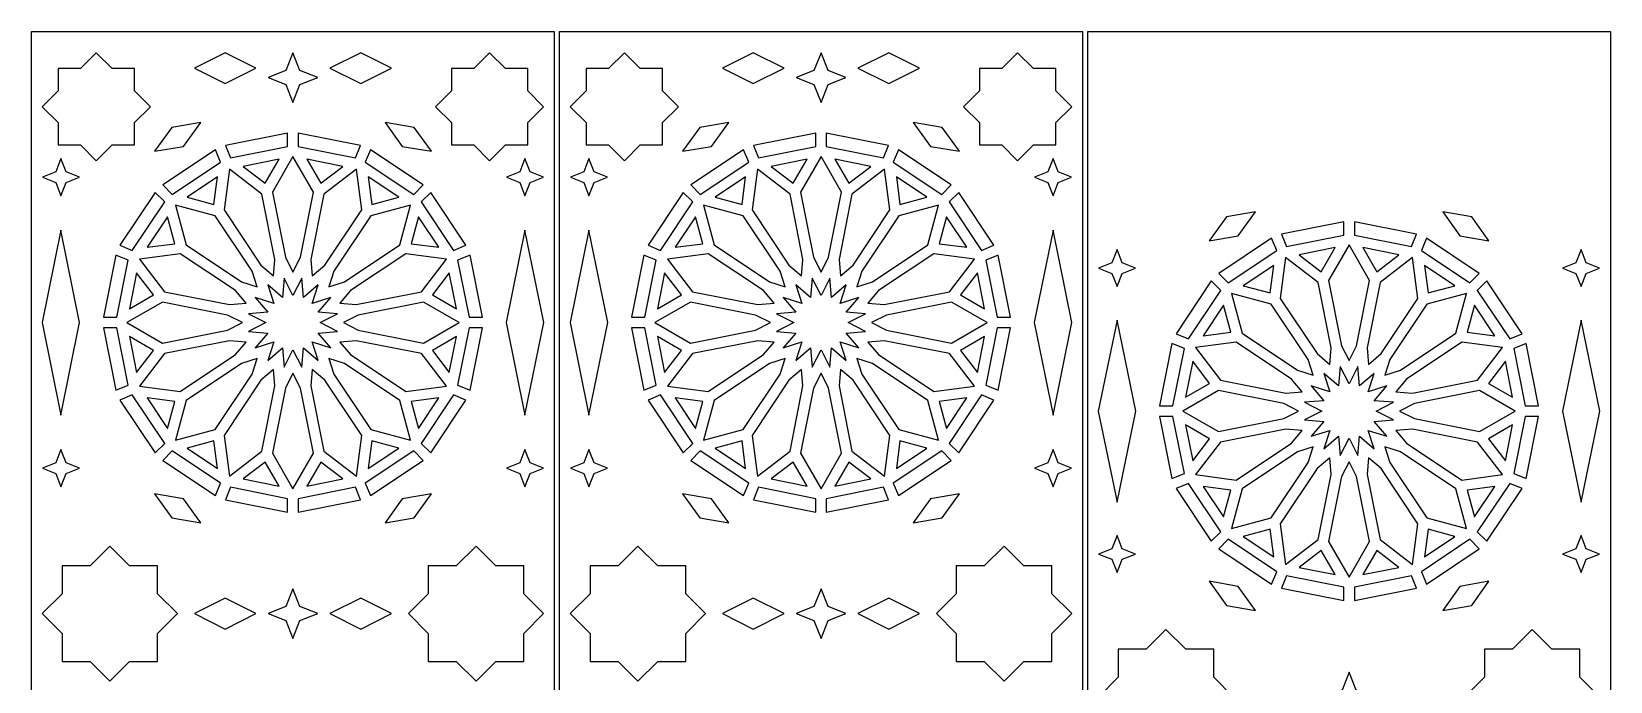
# Model space of a CAD drawing. Header units: millimetres. Extents: x 5 to 1153, y 340 to 2435.
# Drawn here: x 5 to 1153, y 1962 to 2435 of the extents above; entities that cross this region are included whole.
import ezdxf

# ---------------------------------------------------------------- set-up
doc = ezdxf.new("R2010")
doc.units = ezdxf.units.MM
doc.layers.add('CUT', color=1, linetype='CONTINUOUS')

msp = doc.modelspace()

# ---------------------------------------------------------------- linework, layer by layer
at = {"layer": 'CUT'}
for points in [[(385.16, 2434.99), (385.16, 339.734), (5.01, 719.884), (5.01, 2434.99)], [(769.16, 2434.99), (769.16, 339.734), (389.01, 719.884), (389.01, 2434.99)], [(1153.16, 2434.99), (1153.16, 634.84), (773.01, 634.84), (773.01, 2434.99)], [(52.083, 2419.609), (40.575, 2408.1), (24.3, 2408.1), (24.3, 2391.825), (12.791, 2380.317), (24.3, 2368.808), (24.3, 2352.533), (40.575, 2352.533), (52.083, 2341.024), (63.592, 2352.533), (79.867, 2352.533), (79.867, 2368.808), (91.376, 2380.317), (79.867, 2391.825), (79.867, 2408.1), (63.592, 2408.1)], [(145.837, 2397.273), (168.195, 2408.452), (145.837, 2419.631), (123.479, 2408.452)], [(195.085, 2419.511), (189.984, 2406.576), (177.049, 2401.475), (189.984, 2396.374), (195.085, 2383.439), (200.186, 2396.374), (213.121, 2401.475), (200.186, 2406.576)], [(244.333, 2397.273), (266.691, 2408.452), (244.333, 2419.631), (221.975, 2408.452)], [(338.087, 2419.609), (326.578, 2408.1), (310.303, 2408.1), (310.303, 2391.825), (298.794, 2380.317), (310.303, 2368.808), (310.303, 2352.533), (326.578, 2352.533), (338.087, 2341.024), (349.595, 2352.533), (365.87, 2352.533), (365.87, 2368.808), (377.379, 2380.317), (365.87, 2391.825), (365.87, 2408.1), (349.595, 2408.1)], [(436.083, 2419.609), (424.575, 2408.1), (408.3, 2408.1), (408.3, 2391.825), (396.791, 2380.317), (408.3, 2368.808), (408.3, 2352.533), (424.575, 2352.533), (436.083, 2341.024), (447.592, 2352.533), (463.867, 2352.533), (463.867, 2368.808), (475.376, 2380.317), (463.867, 2391.825), (463.867, 2408.1), (447.592, 2408.1)], [(529.837, 2397.273), (552.195, 2408.452), (529.837, 2419.631), (507.479, 2408.452)], [(579.085, 2419.511), (573.984, 2406.576), (561.049, 2401.475), (573.984, 2396.374), (579.085, 2383.439), (584.186, 2396.374), (597.121, 2401.475), (584.186, 2406.576)], [(628.333, 2397.273), (650.691, 2408.452), (628.333, 2419.631), (605.975, 2408.452)], [(722.087, 2419.609), (710.578, 2408.1), (694.303, 2408.1), (694.303, 2391.825), (682.794, 2380.317), (694.303, 2368.808), (694.303, 2352.533), (710.578, 2352.533), (722.087, 2341.024), (733.595, 2352.533), (749.87, 2352.533), (749.87, 2368.808), (761.379, 2380.317), (749.87, 2391.825), (749.87, 2408.1), (733.595, 2408.1)], [(115.547, 2351.443), (128.143, 2368.823), (106.978, 2365.255), (94.381, 2347.875)], [(274.623, 2351.443), (295.789, 2347.875), (283.192, 2365.255), (262.027, 2368.823)], [(499.547, 2351.443), (512.143, 2368.823), (490.978, 2365.255), (478.381, 2347.875)], [(658.623, 2351.443), (679.789, 2347.875), (667.192, 2365.255), (646.027, 2368.823)], [(191.21, 2361.025), (145.94, 2352.02), (149.668, 2343.021), (191.21, 2351.285)], [(244.23, 2352.02), (198.96, 2361.025), (198.96, 2351.285), (240.502, 2343.021)], [(575.21, 2361.025), (529.94, 2352.02), (533.668, 2343.021), (575.21, 2351.285)], [(628.23, 2352.02), (582.96, 2361.025), (582.96, 2351.285), (624.502, 2343.021)], [(26.365, 2342.558), (22.554, 2332.893), (12.889, 2329.082), (22.554, 2325.27), (26.365, 2315.606), (30.176, 2325.27), (39.841, 2329.082), (30.176, 2332.893)], [(138.78, 2349.055), (100.403, 2323.411), (107.29, 2316.524), (142.508, 2340.055)], [(195.085, 2260.042), (200.59, 2270.788), (210.023, 2318.207), (195.085, 2344.08), (180.147, 2318.207), (189.58, 2270.788)], [(289.767, 2323.411), (251.39, 2349.055), (247.662, 2340.055), (282.88, 2316.524)], [(363.805, 2342.558), (359.994, 2332.893), (350.329, 2329.082), (359.994, 2325.27), (363.805, 2315.606), (367.616, 2325.27), (377.281, 2329.082), (367.616, 2332.893)], [(410.365, 2342.558), (406.554, 2332.893), (396.889, 2329.082), (406.554, 2325.27), (410.365, 2315.606), (414.176, 2325.27), (423.841, 2329.082), (414.176, 2332.893)], [(522.78, 2349.055), (484.403, 2323.411), (491.29, 2316.524), (526.508, 2340.055)], [(579.085, 2260.042), (584.59, 2270.788), (594.023, 2318.207), (579.085, 2344.08), (564.147, 2318.207), (573.58, 2270.788)], [(673.767, 2323.411), (635.39, 2349.055), (631.662, 2340.055), (666.88, 2316.524)], [(747.805, 2342.558), (743.994, 2332.893), (734.329, 2329.082), (743.994, 2325.27), (747.805, 2315.606), (751.616, 2325.27), (761.281, 2329.082), (751.616, 2332.893)], [(181.005, 2257.241), (181.978, 2269.276), (172.546, 2316.695), (148.844, 2334.881), (144.945, 2305.262), (171.807, 2265.062)], [(158.879, 2336.952), (174.916, 2324.646), (185.023, 2342.152)], [(205.147, 2342.152), (215.254, 2324.646), (231.291, 2336.952)], [(209.165, 2257.241), (218.363, 2265.062), (245.225, 2305.262), (241.326, 2334.881), (217.624, 2316.695), (208.192, 2269.276)], [(565.005, 2257.241), (565.978, 2269.276), (556.546, 2316.695), (532.844, 2334.881), (528.945, 2305.262), (555.807, 2265.062)], [(542.879, 2336.952), (558.916, 2324.646), (569.023, 2342.152)], [(589.147, 2342.152), (599.254, 2324.646), (615.291, 2336.952)], [(593.165, 2257.241), (602.363, 2265.062), (629.225, 2305.262), (625.326, 2334.881), (601.624, 2316.695), (592.192, 2269.276)], [(118.122, 2314.441), (137.648, 2309.209), (140.287, 2329.25)], [(249.883, 2329.25), (252.522, 2309.209), (272.048, 2314.441)], [(502.122, 2314.441), (521.648, 2309.209), (524.287, 2329.25)], [(633.883, 2329.25), (636.522, 2309.209), (656.048, 2314.441)], [(94.923, 2317.931), (69.279, 2279.553), (78.278, 2275.826), (101.809, 2311.043)], [(169.068, 2249.265), (165.363, 2260.756), (138.501, 2300.957), (109.644, 2308.689), (117.376, 2279.832), (157.577, 2252.971)], [(221.102, 2249.265), (232.593, 2252.971), (272.794, 2279.832), (280.526, 2308.689), (251.669, 2300.957), (224.807, 2260.756)], [(320.891, 2279.553), (295.247, 2317.931), (288.361, 2311.043), (311.892, 2275.826)], [(478.923, 2317.931), (453.279, 2279.553), (462.278, 2275.826), (485.809, 2311.043)], [(553.068, 2249.265), (549.363, 2260.756), (522.501, 2300.957), (493.644, 2308.689), (501.376, 2279.832), (541.577, 2252.971)], [(605.102, 2249.265), (616.593, 2252.971), (656.794, 2279.832), (664.526, 2308.689), (635.669, 2300.957), (608.807, 2260.756)], [(704.891, 2279.553), (679.247, 2317.931), (672.361, 2311.043), (695.892, 2275.826)], [(89.083, 2278.047), (109.124, 2280.685), (103.892, 2300.211)], [(286.278, 2300.211), (281.046, 2280.685), (301.087, 2278.047)], [(473.083, 2278.047), (493.124, 2280.685), (487.892, 2300.211)], [(670.278, 2300.211), (665.046, 2280.685), (685.087, 2278.047)], [(895.001, 2303.958), (873.864, 2300.224), (861.405, 2282.747), (882.542, 2286.481)], [(959.21, 2296.692), (913.94, 2287.687), (917.668, 2278.688), (959.21, 2286.951)], [(1012.23, 2287.687), (966.96, 2296.692), (966.96, 2286.951), (1008.502, 2278.688)], [(1064.765, 2282.747), (1052.306, 2300.224), (1031.169, 2303.958), (1043.628, 2286.481)], [(12.762, 2223.248), (26.365, 2155.894), (39.968, 2223.248), (26.365, 2290.603)], [(350.202, 2223.248), (363.805, 2155.894), (377.408, 2223.248), (363.805, 2290.603)], [(396.762, 2223.248), (410.365, 2155.894), (423.968, 2223.248), (410.365, 2290.603)], [(734.202, 2223.248), (747.805, 2155.894), (761.408, 2223.248), (747.805, 2290.603)], [(153.272, 2246.527), (113.071, 2273.388), (83.452, 2269.489), (101.638, 2245.787), (149.057, 2236.355), (161.092, 2237.329)], [(229.078, 2237.329), (241.113, 2236.355), (288.532, 2245.787), (306.718, 2269.489), (277.099, 2273.388), (236.898, 2246.527)], [(537.272, 2246.527), (497.071, 2273.388), (467.452, 2269.489), (485.638, 2245.787), (533.057, 2236.355), (545.092, 2237.329)], [(613.078, 2237.329), (625.113, 2236.355), (672.532, 2245.787), (690.718, 2269.489), (661.099, 2273.388), (620.898, 2246.527)], [(798.176, 2259.104), (807.841, 2262.915), (798.176, 2266.726), (794.365, 2276.391), (790.554, 2266.726), (780.889, 2262.915), (790.554, 2259.104), (794.365, 2249.439)], [(875.29, 2252.191), (910.508, 2275.722), (906.78, 2284.721), (868.403, 2259.077)], [(953.023, 2277.818), (926.879, 2272.618), (942.916, 2260.313)], [(968.59, 2206.454), (978.023, 2253.874), (963.085, 2279.746), (948.147, 2253.874), (957.58, 2206.454), (963.085, 2195.708)], [(999.291, 2272.618), (973.147, 2277.818), (983.254, 2260.313)], [(1057.767, 2259.077), (1019.39, 2284.721), (1015.662, 2275.722), (1050.88, 2252.191)], [(1135.616, 2259.104), (1145.281, 2262.915), (1135.616, 2266.726), (1131.805, 2276.391), (1127.994, 2266.726), (1118.329, 2262.915), (1127.994, 2259.104), (1131.805, 2249.439)], [(66.313, 2272.393), (57.308, 2227.123), (67.049, 2227.123), (75.312, 2268.665)], [(314.858, 2268.665), (323.121, 2227.123), (332.862, 2227.123), (323.857, 2272.393)], [(450.313, 2272.393), (441.308, 2227.123), (451.049, 2227.123), (459.312, 2268.665)], [(698.858, 2268.665), (707.121, 2227.123), (716.862, 2227.123), (707.857, 2272.393)], [(908.287, 2264.917), (886.122, 2250.108), (905.648, 2244.876)], [(949.978, 2204.943), (940.546, 2252.362), (916.844, 2270.548), (912.945, 2240.929), (939.807, 2200.728), (949.005, 2192.908)], [(986.363, 2200.728), (1013.225, 2240.929), (1009.326, 2270.548), (985.624, 2252.362), (976.192, 2204.943), (977.165, 2192.908)], [(1017.883, 2264.917), (1020.522, 2244.876), (1040.048, 2250.108)], [(76.182, 2233.311), (93.687, 2243.417), (81.382, 2259.455)], [(188.647, 2255.61), (187.509, 2241.539), (176.753, 2250.683), (181.086, 2237.247), (167.65, 2241.58), (176.795, 2230.824), (162.724, 2229.686), (175.287, 2223.248), (162.724, 2216.811), (176.795, 2215.672), (167.65, 2204.917), (181.086, 2209.249), (176.753, 2195.814), (187.509, 2204.958), (188.647, 2190.887), (195.085, 2203.45), (201.523, 2190.887), (202.661, 2204.958), (213.417, 2195.814), (209.084, 2209.249), (222.52, 2204.917), (213.375, 2215.672), (227.446, 2216.811), (214.883, 2223.248), (227.446, 2229.686), (213.375, 2230.824), (222.52, 2241.58), (209.084, 2237.247), (213.417, 2250.683), (202.661, 2241.539), (201.523, 2255.61), (195.085, 2243.046)], [(308.788, 2259.455), (296.483, 2243.417), (313.988, 2233.311)], [(460.182, 2233.311), (477.687, 2243.417), (465.382, 2259.455)], [(572.647, 2255.61), (571.509, 2241.539), (560.753, 2250.683), (565.086, 2237.247), (551.65, 2241.58), (560.795, 2230.824), (546.724, 2229.686), (559.287, 2223.248), (546.724, 2216.811), (560.795, 2215.672), (551.65, 2204.917), (565.086, 2209.249), (560.753, 2195.814), (571.509, 2204.958), (572.647, 2190.887), (579.085, 2203.45), (585.523, 2190.887), (586.661, 2204.958), (597.417, 2195.814), (593.084, 2209.249), (606.52, 2204.917), (597.375, 2215.672), (611.446, 2216.811), (598.883, 2223.248), (611.446, 2229.686), (597.375, 2230.824), (606.52, 2241.58), (593.084, 2237.247), (597.417, 2250.683), (586.661, 2241.539), (585.523, 2255.61), (579.085, 2243.046)], [(692.788, 2259.455), (680.483, 2243.417), (697.988, 2233.311)], [(846.278, 2211.492), (869.809, 2246.71), (862.923, 2253.597), (837.279, 2215.22)], [(1088.891, 2215.22), (1063.247, 2253.597), (1056.361, 2246.71), (1079.892, 2211.492)], [(933.363, 2196.423), (906.501, 2236.624), (877.644, 2244.356), (885.376, 2215.499), (925.577, 2188.637), (937.068, 2184.932)], [(1000.593, 2188.637), (1040.794, 2215.499), (1048.526, 2244.356), (1019.669, 2236.624), (992.807, 2196.423), (989.102, 2184.932)], [(158.292, 2223.248), (147.546, 2228.753), (100.126, 2238.186), (74.254, 2223.248), (100.126, 2208.311), (147.546, 2217.744)], [(231.878, 2223.248), (242.624, 2217.744), (290.044, 2208.311), (315.916, 2223.248), (290.044, 2238.186), (242.624, 2228.753)], [(542.292, 2223.248), (531.546, 2228.753), (484.126, 2238.186), (458.254, 2223.248), (484.126, 2208.311), (531.546, 2217.744)], [(615.878, 2223.248), (626.624, 2217.744), (674.044, 2208.311), (699.916, 2223.248), (674.044, 2238.186), (626.624, 2228.753)], [(871.892, 2235.878), (857.083, 2213.713), (877.124, 2216.352)], [(1054.278, 2235.878), (1049.046, 2216.352), (1069.087, 2213.713)], [(57.308, 2219.373), (66.313, 2174.103), (75.312, 2177.831), (67.049, 2219.373)], [(323.121, 2219.373), (314.858, 2177.831), (323.857, 2174.103), (332.862, 2219.373)], [(441.308, 2219.373), (450.313, 2174.103), (459.312, 2177.831), (451.049, 2219.373)], [(707.121, 2219.373), (698.858, 2177.831), (707.857, 2174.103), (716.862, 2219.373)], [(794.365, 2092.728), (807.968, 2158.915), (794.365, 2225.102), (780.762, 2158.915)], [(1131.805, 2092.728), (1145.408, 2158.915), (1131.805, 2225.102), (1118.202, 2158.915)], [(93.687, 2203.079), (76.182, 2213.186), (81.382, 2187.042)], [(161.092, 2209.168), (149.057, 2210.142), (101.638, 2200.71), (83.452, 2177.008), (113.071, 2173.109), (153.272, 2199.97)], [(229.078, 2209.168), (236.898, 2199.97), (277.099, 2173.109), (306.718, 2177.008), (288.532, 2200.71), (241.113, 2210.142)], [(313.988, 2213.186), (296.483, 2203.079), (308.788, 2187.042)], [(477.687, 2203.079), (460.182, 2213.186), (465.382, 2187.042)], [(545.092, 2209.168), (533.057, 2210.142), (485.638, 2200.71), (467.452, 2177.008), (497.071, 2173.109), (537.272, 2199.97)], [(613.078, 2209.168), (620.898, 2199.97), (661.099, 2173.109), (690.718, 2177.008), (672.532, 2200.71), (625.113, 2210.142)], [(697.988, 2213.186), (680.483, 2203.079), (692.788, 2187.042)], [(835.049, 2162.79), (843.312, 2204.332), (834.313, 2208.06), (825.308, 2162.79)], [(921.272, 2182.193), (881.071, 2209.055), (851.452, 2205.156), (869.638, 2181.454), (917.057, 2172.022), (929.092, 2172.995)], [(1009.113, 2172.022), (1056.532, 2181.454), (1074.718, 2205.156), (1045.099, 2209.055), (1004.898, 2182.193), (997.078, 2172.995)], [(1100.862, 2162.79), (1091.857, 2208.06), (1082.858, 2204.332), (1091.121, 2162.79)], [(169.068, 2197.231), (157.577, 2193.526), (117.376, 2166.664), (109.644, 2137.808), (138.501, 2145.54), (165.363, 2185.74)], [(221.102, 2197.231), (224.807, 2185.74), (251.669, 2145.54), (280.526, 2137.808), (272.794, 2166.664), (232.593, 2193.526)], [(553.068, 2197.231), (541.577, 2193.526), (501.376, 2166.664), (493.644, 2137.808), (522.501, 2145.54), (549.363, 2185.74)], [(605.102, 2197.231), (608.807, 2185.74), (635.669, 2145.54), (664.526, 2137.808), (656.794, 2166.664), (616.593, 2193.526)], [(849.382, 2195.121), (844.182, 2168.977), (861.687, 2179.084)], [(1076.788, 2195.121), (1064.483, 2179.084), (1081.988, 2168.977)], [(181.005, 2189.255), (171.807, 2181.435), (144.945, 2141.234), (148.844, 2111.615), (172.546, 2129.801), (181.978, 2177.221)], [(195.085, 2186.455), (189.58, 2175.709), (180.147, 2128.29), (195.085, 2102.417), (210.023, 2128.29), (200.59, 2175.709)], [(209.165, 2189.255), (208.192, 2177.221), (217.624, 2129.801), (241.326, 2111.615), (245.225, 2141.234), (218.363, 2181.435)], [(565.005, 2189.255), (555.807, 2181.435), (528.945, 2141.234), (532.844, 2111.615), (556.546, 2129.801), (565.978, 2177.221)], [(579.085, 2186.455), (573.58, 2175.709), (564.147, 2128.29), (579.085, 2102.417), (594.023, 2128.29), (584.59, 2175.709)], [(593.165, 2189.255), (592.192, 2177.221), (601.624, 2129.801), (625.326, 2111.615), (629.225, 2141.234), (602.363, 2181.435)], [(963.085, 2139.117), (969.523, 2126.554), (970.661, 2140.625), (981.417, 2131.48), (977.084, 2144.916), (990.52, 2140.583), (981.375, 2151.339), (995.446, 2152.477), (982.883, 2158.915), (995.446, 2165.353), (981.375, 2166.491), (990.52, 2177.247), (977.084, 2172.914), (981.417, 2186.35), (970.661, 2177.205), (969.523, 2191.276), (963.085, 2178.713), (956.647, 2191.276), (955.509, 2177.205), (944.753, 2186.35), (949.086, 2172.914), (935.65, 2177.247), (944.795, 2166.491), (930.724, 2165.353), (943.287, 2158.915), (930.724, 2152.477), (944.795, 2151.339), (935.65, 2140.583), (949.086, 2144.916), (944.753, 2131.48), (955.509, 2140.625), (956.647, 2126.554)], [(69.279, 2166.944), (94.923, 2128.566), (101.809, 2135.454), (78.278, 2170.671)], [(311.892, 2170.671), (288.361, 2135.454), (295.247, 2128.566), (320.891, 2166.944)], [(453.279, 2166.944), (478.923, 2128.566), (485.809, 2135.454), (462.278, 2170.671)], [(695.892, 2170.671), (672.361, 2135.454), (679.247, 2128.566), (704.891, 2166.944)], [(915.546, 2164.42), (868.126, 2173.853), (842.254, 2158.915), (868.126, 2143.977), (915.546, 2153.41), (926.292, 2158.915)], [(1010.624, 2153.41), (1058.044, 2143.977), (1083.916, 2158.915), (1058.044, 2173.853), (1010.624, 2164.42), (999.878, 2158.915)], [(109.124, 2165.812), (89.083, 2168.45), (103.892, 2146.286)], [(301.087, 2168.45), (281.046, 2165.812), (286.278, 2146.286)], [(493.124, 2165.812), (473.083, 2168.45), (487.892, 2146.286)], [(685.087, 2168.45), (665.046, 2165.812), (670.278, 2146.286)], [(843.312, 2113.498), (835.049, 2155.04), (825.308, 2155.04), (834.313, 2109.77)], [(849.382, 2122.709), (861.687, 2138.746), (844.182, 2148.853)], [(1081.988, 2148.853), (1064.483, 2138.746), (1076.788, 2122.709)], [(1091.857, 2109.77), (1100.862, 2155.04), (1091.121, 2155.04), (1082.858, 2113.498)], [(137.648, 2137.287), (118.122, 2132.056), (140.287, 2117.246)], [(272.048, 2132.056), (252.522, 2137.287), (249.883, 2117.246)], [(521.648, 2137.287), (502.122, 2132.056), (524.287, 2117.246)], [(656.048, 2132.056), (636.522, 2137.287), (633.883, 2117.246)], [(929.092, 2144.835), (917.057, 2145.808), (869.638, 2136.376), (851.452, 2112.674), (881.071, 2108.775), (921.272, 2135.637)], [(1004.898, 2135.637), (1045.099, 2108.775), (1074.718, 2112.674), (1056.532, 2136.376), (1009.113, 2145.808), (997.078, 2144.835)], [(26.365, 2130.891), (22.554, 2121.226), (12.889, 2117.415), (22.554, 2113.604), (26.365, 2103.939), (30.176, 2113.604), (39.841, 2117.415), (30.176, 2121.226)], [(100.403, 2123.086), (138.78, 2097.442), (142.508, 2106.442), (107.29, 2129.973)], [(282.88, 2129.973), (247.662, 2106.442), (251.39, 2097.442), (289.767, 2123.086)], [(363.805, 2130.891), (359.994, 2121.226), (350.329, 2117.415), (359.994, 2113.604), (363.805, 2103.939), (367.616, 2113.604), (377.281, 2117.415), (367.616, 2121.226)], [(410.365, 2130.891), (406.554, 2121.226), (396.889, 2117.415), (406.554, 2113.604), (410.365, 2103.939), (414.176, 2113.604), (423.841, 2117.415), (414.176, 2121.226)], [(484.403, 2123.086), (522.78, 2097.442), (526.508, 2106.442), (491.29, 2129.973)], [(666.88, 2129.973), (631.662, 2106.442), (635.39, 2097.442), (673.767, 2123.086)], [(747.805, 2130.891), (743.994, 2121.226), (734.329, 2117.415), (743.994, 2113.604), (747.805, 2103.939), (751.616, 2113.604), (761.281, 2117.415), (751.616, 2121.226)], [(925.577, 2129.193), (885.376, 2102.331), (877.644, 2073.474), (906.501, 2081.206), (933.363, 2121.407), (937.068, 2132.898)], [(939.807, 2117.102), (912.945, 2076.901), (916.844, 2047.282), (940.546, 2065.468), (949.978, 2112.887), (949.005, 2124.922)], [(976.192, 2112.887), (985.624, 2065.468), (1009.326, 2047.282), (1013.225, 2076.901), (986.363, 2117.102), (977.165, 2124.922)], [(992.807, 2121.407), (1019.669, 2081.206), (1048.526, 2073.474), (1040.794, 2102.331), (1000.593, 2129.193), (989.102, 2132.898)], [(174.916, 2121.851), (158.879, 2109.545), (185.023, 2104.345)], [(215.254, 2121.851), (205.147, 2104.345), (231.291, 2109.545)], [(558.916, 2121.851), (542.879, 2109.545), (569.023, 2104.345)], [(599.254, 2121.851), (589.147, 2104.345), (615.291, 2109.545)], [(957.58, 2111.376), (948.147, 2063.956), (963.085, 2038.084), (978.023, 2063.956), (968.59, 2111.376), (963.085, 2122.122)], [(191.21, 2095.212), (149.668, 2103.475), (145.94, 2094.477), (191.21, 2085.471)], [(240.502, 2103.475), (198.96, 2095.212), (198.96, 2085.471), (244.23, 2094.477)], [(575.21, 2095.212), (533.668, 2103.475), (529.94, 2094.477), (575.21, 2085.471)], [(624.502, 2103.475), (582.96, 2095.212), (582.96, 2085.471), (628.23, 2094.477)], [(869.809, 2071.12), (846.278, 2106.338), (837.279, 2102.61), (862.923, 2064.233)], [(871.892, 2081.952), (877.124, 2101.478), (857.083, 2104.117)], [(1069.087, 2104.117), (1049.046, 2101.478), (1054.278, 2081.952)], [(1079.892, 2106.338), (1056.361, 2071.12), (1063.247, 2064.233), (1088.891, 2102.61)], [(115.547, 2095.053), (94.381, 2098.622), (106.978, 2081.242), (128.143, 2077.674)], [(274.623, 2095.053), (262.027, 2077.674), (283.192, 2081.242), (295.789, 2098.622)], [(499.547, 2095.053), (478.381, 2098.622), (490.978, 2081.242), (512.143, 2077.674)], [(658.623, 2095.053), (646.027, 2077.674), (667.192, 2081.242), (679.789, 2098.622)], [(798.176, 2051.104), (807.841, 2054.915), (798.176, 2058.726), (794.365, 2068.391), (790.554, 2058.726), (780.889, 2054.915), (790.554, 2051.104), (794.365, 2041.439)], [(908.287, 2052.913), (905.648, 2072.954), (886.122, 2067.722)], [(1040.048, 2067.722), (1020.522, 2072.954), (1017.883, 2052.913)], [(1135.616, 2051.104), (1145.281, 2054.915), (1135.616, 2058.726), (1131.805, 2068.391), (1127.994, 2058.726), (1118.329, 2054.915), (1127.994, 2051.104), (1131.805, 2041.439)], [(61.933, 2060.724), (47.54, 2046.33), (27.184, 2046.33), (27.184, 2025.975), (12.791, 2011.582), (27.184, 1997.188), (27.184, 1976.833), (47.54, 1976.833), (61.933, 1962.44), (76.326, 1976.833), (96.682, 1976.833), (96.682, 1997.188), (111.075, 2011.582), (96.682, 2025.975), (96.682, 2046.33), (76.326, 2046.33)], [(328.237, 2060.724), (313.844, 2046.33), (293.488, 2046.33), (293.488, 2025.975), (279.095, 2011.582), (293.488, 1997.188), (293.488, 1976.833), (313.844, 1976.833), (328.237, 1962.44), (342.63, 1976.833), (362.986, 1976.833), (362.986, 1997.188), (377.379, 2011.582), (362.986, 2025.975), (362.986, 2046.33), (342.63, 2046.33)], [(445.933, 2060.724), (431.54, 2046.33), (411.184, 2046.33), (411.184, 2025.975), (396.791, 2011.582), (411.184, 1997.188), (411.184, 1976.833), (431.54, 1976.833), (445.933, 1962.44), (460.326, 1976.833), (480.682, 1976.833), (480.682, 1997.188), (495.075, 2011.582), (480.682, 2025.975), (480.682, 2046.33), (460.326, 2046.33)], [(712.237, 2060.724), (697.844, 2046.33), (677.488, 2046.33), (677.488, 2025.975), (663.095, 2011.582), (677.488, 1997.188), (677.488, 1976.833), (697.844, 1976.833), (712.237, 1962.44), (726.63, 1976.833), (746.986, 1976.833), (746.986, 1997.188), (761.379, 2011.582), (746.986, 2025.975), (746.986, 2046.33), (726.63, 2046.33)], [(910.508, 2042.108), (875.29, 2065.639), (868.403, 2058.753), (906.78, 2033.109)], [(953.023, 2040.012), (942.916, 2057.517), (926.879, 2045.212)], [(999.291, 2045.212), (983.254, 2057.517), (973.147, 2040.012)], [(1050.88, 2065.639), (1015.662, 2042.108), (1019.39, 2033.109), (1057.767, 2058.753)], [(861.405, 2035.083), (873.864, 2017.606), (895.001, 2013.872), (882.542, 2031.349)], [(959.21, 2030.879), (917.668, 2039.142), (913.94, 2030.143), (959.21, 2021.138)], [(1008.502, 2039.142), (966.96, 2030.879), (966.96, 2021.138), (1012.23, 2030.143)], [(1031.169, 2013.872), (1052.306, 2017.606), (1064.765, 2035.083), (1043.628, 2031.349)], [(145.837, 2000.402), (168.195, 2011.582), (145.837, 2022.761), (123.479, 2011.582)], [(195.085, 2029.618), (189.984, 2016.683), (177.049, 2011.582), (189.984, 2006.481), (195.085, 1993.546), (200.186, 2006.481), (213.121, 2011.582), (200.186, 2016.683)], [(244.333, 2000.402), (266.691, 2011.582), (244.333, 2022.761), (221.975, 2011.582)], [(529.837, 2000.402), (552.195, 2011.582), (529.837, 2022.761), (507.479, 2011.582)], [(579.085, 2029.618), (573.984, 2016.683), (561.049, 2011.582), (573.984, 2006.481), (579.085, 1993.546), (584.186, 2006.481), (597.121, 2011.582), (584.186, 2016.683)], [(628.333, 2000.402), (650.691, 2011.582), (628.333, 2022.761), (605.975, 2011.582)], [(844.326, 1916.166), (864.682, 1916.166), (864.682, 1936.522), (879.075, 1950.915), (864.682, 1965.308), (864.682, 1985.664), (844.326, 1985.664), (829.933, 2000.057), (815.54, 1985.664), (795.184, 1985.664), (795.184, 1965.308), (780.791, 1950.915), (795.184, 1936.522), (795.184, 1916.166), (815.54, 1916.166), (829.933, 1901.773)], [(1110.63, 1916.166), (1130.986, 1916.166), (1130.986, 1936.522), (1145.379, 1950.915), (1130.986, 1965.308), (1130.986, 1985.664), (1110.63, 1985.664), (1096.237, 2000.057), (1081.844, 1985.664), (1061.488, 1985.664), (1061.488, 1965.308), (1047.095, 1950.915), (1061.488, 1936.522), (1061.488, 1916.166), (1081.844, 1916.166), (1096.237, 1901.773)], [(968.186, 1945.814), (981.121, 1950.915), (968.186, 1956.016), (963.085, 1968.951), (957.984, 1956.016), (945.049, 1950.915), (957.984, 1945.814), (963.085, 1932.879)]]:
    msp.add_lwpolyline(points, close=True, dxfattribs=at)

doc.saveas('drawing.dxf')
